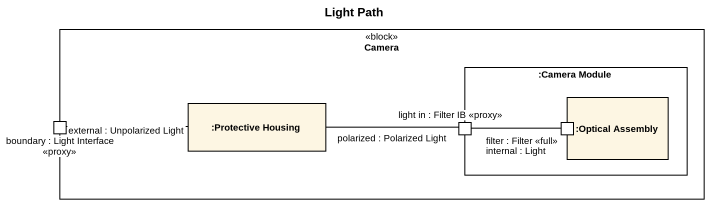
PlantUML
@startuml
title Light Path
rectangle Camera <<block>> {
  rectangle ":Camera Module" as Camera_Module {
    rectangle ":Optical Assembly" as Optical_Assembly {
      port "filter : Filter <<full>>" as filter_Filter_full
    }
    port "light in : Filter IB <<proxy>>" as light_in_Filter_IB_proxy
  }
  port "boundary : Light Interface <<proxy>>" as boundary_Light_Interface
  rectangle ":Protective Housing" as Protective_Housing
}
boundary_Light_Interface -right- Protective_Housing : external : Unpolarized Light
Protective_Housing -right- light_in_Filter_IB_proxy : polarized : Polarized Light
light_in_Filter_IB_proxy -right- filter_Filter_full : internal : Light
@enduml
